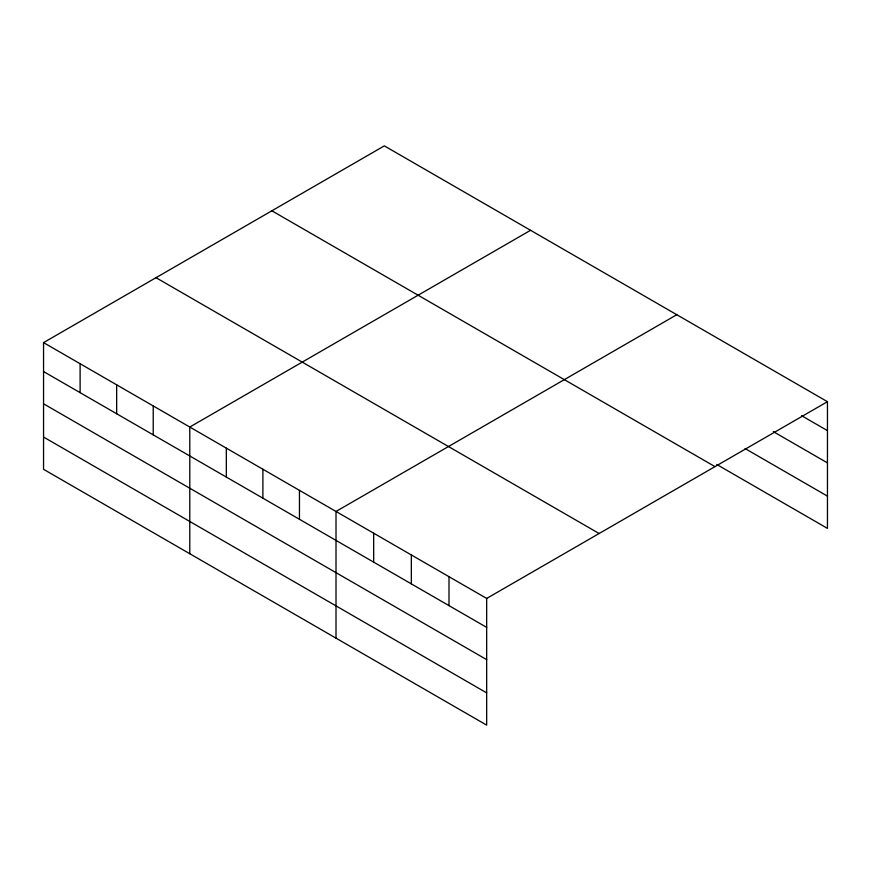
<?xml version="1.0" encoding="UTF-8"?>
<svg xmlns="http://www.w3.org/2000/svg" width="871" height="871" viewBox="0 0 871 871"><rect width="100%" height="100%" fill="white"/><g stroke="black" fill="none" stroke-linecap="round" stroke-linejoin="round"><path stroke-width="1.31" d="M486.671 659.641L486.671 598.442L43.55 342.619L43.55 469.306L486.671 725.129L486.671 659.641L43.55 403.806M716.811 464.504L827.45 528.381L827.45 401.694L384.329 145.871L43.55 342.619M530.559 230.292L189.78 427.04L189.78 553.727M676.789 314.714L336.01 511.462L336.01 638.149M486.671 598.442L827.45 401.694M801.56 415.674L827.45 430.633M773.306 431.624L827.45 462.893M745.053 448.554L827.45 496.122M271.872 210.793L714.993 466.627M156.007 277.686L599.128 533.52M43.55 371.547L486.671 627.381M43.55 437.046L486.671 692.87M449.001 576.7L449.001 605.628M411.341 554.958L411.341 583.886M373.67 533.215L373.67 562.143M299.45 490.362L299.45 519.29M262.89 469.251L262.89 498.179M226.34 448.151L226.34 477.079M153.22 405.93L153.22 434.869M116.66 384.83L116.66 413.758M80.11 363.719L80.11 392.647"/></g></svg>
